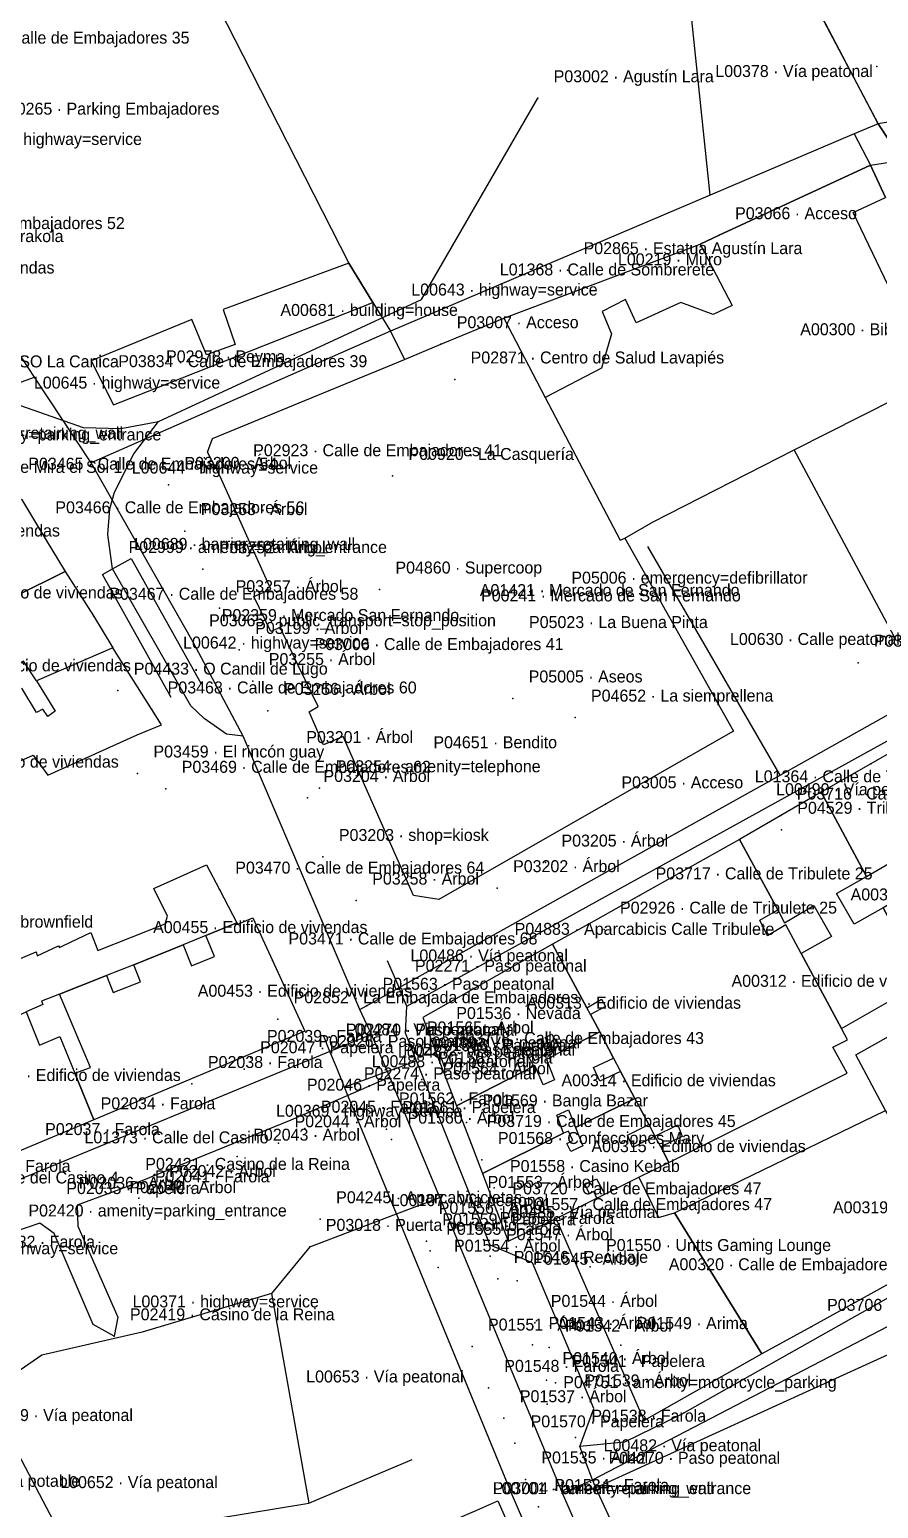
# Model space of a CAD drawing. Header units: metres. Extents: x 436207 to 441321, y 4465685 to 4475088.
# Drawn here: x 440239.2 to 440345.6, y 4473131.6 to 4473317.1 of the extents above; entities that cross this region are included whole.
import ezdxf

# ---------------------------------------------------------------- set-up
doc = ezdxf.new("R2010")
doc.units = ezdxf.units.M
for name, color, linetype, true_color in [('G_A_EDI', 7, 'CONTINUOUS', 0xa4a4a4), ('G_A_EQU', 7, 'CONTINUOUS', 0x8e5aa4), ('G_A_UMB', 7, 'CONTINUOUS', 0x9e6a39), ('G_A_VIA', 7, 'CONTINUOUS', 0x555555), ('G_L_BAR', 7, 'CONTINUOUS', 0x333333), ('G_L_INF', 7, 'CONTINUOUS', 0x777777), ('G_L_VIA', 7, 'CONTINUOUS', 0x555555), ('G_P_ACC', 7, 'CONTINUOUS', 0xe68241), ('G_P_BAR', 7, 'CONTINUOUS', 0x333333), ('G_P_COM', 7, 'CONTINUOUS', 0xce3b37), ('G_P_EQU', 7, 'CONTINUOUS', 0x8e5aa4), ('G_P_INF', 7, 'CONTINUOUS', 0x777777), ('G_P_MOB', 7, 'CONTINUOUS', 0x268c9e), ('G_P_PAT', 7, 'CONTINUOUS', 0xa63603), ('G_P_TRA', 7, 'CONTINUOUS', 0x376b91), ('G_P_UMB', 7, 'CONTINUOUS', 0x9e6a39), ('G_P_VER', 7, 'CONTINUOUS', 0x4d745d), ('T_A_EDI', 7, 'CONTINUOUS', 0xa4a4a4), ('T_A_EQU', 7, 'CONTINUOUS', 0x8e5aa4), ('T_A_UMB', 7, 'CONTINUOUS', 0x9e6a39), ('T_A_VER', 7, 'CONTINUOUS', 0x4d745d), ('T_L_BAR', 7, 'CONTINUOUS', 0x333333), ('T_L_INF', 7, 'CONTINUOUS', 0x777777), ('T_L_VIA', 7, 'CONTINUOUS', 0x555555), ('T_P_ACC', 7, 'CONTINUOUS', 0xe68241), ('T_P_BAR', 7, 'CONTINUOUS', 0x333333), ('T_P_COM', 7, 'CONTINUOUS', 0xce3b37), ('T_P_EQU', 7, 'CONTINUOUS', 0x8e5aa4), ('T_P_INF', 7, 'CONTINUOUS', 0x777777), ('T_P_MOB', 7, 'CONTINUOUS', 0x268c9e), ('T_P_PAT', 7, 'CONTINUOUS', 0xa63603), ('T_P_TRA', 7, 'CONTINUOUS', 0x376b91), ('T_P_UMB', 7, 'CONTINUOUS', 0x9e6a39), ('T_P_VER', 7, 'CONTINUOUS', 0x4d745d)]:
    doc.layers.add(name, color=color, linetype=linetype, true_color=true_color)

msp = doc.modelspace()

# ---------------------------------------------------------------- linework, layer by layer
at = {"layer": 'G_A_EDI'}
for points in [[(440246.86, 4473275.52), (440248.28, 4473272.72), (440249.67, 4473270), (440254.89, 4473272.06), (440282.19, 4473282.84), (440279.19, 4473287.74), (440263.43, 4473281.96), (440264.95, 4473277.57), (440261.32, 4473276.25), (440259.5, 4473280.7)], [(440357.11, 4473274.64), (440368.98, 4473252.15), (440347.86, 4473240.38), (440335.03, 4473264.37), (440352, 4473272.9), (440352.37, 4473272.42)], [(440206.04, 4473230.47), (440202.32, 4473238.64), (440202.87, 4473238.91), (440205.55, 4473240.68), (440209.12, 4473242.53), (440213.19, 4473244.89), (440222.61, 4473249.83), (440228.8, 4473253.14), (440238.15, 4473258.15), (440240.39, 4473254.39), (440243.64, 4473249.1)], [(440204.5, 4473229.75), (440206.04, 4473230.47), (440243.64, 4473249.1), (440247.16, 4473243.55), (440249.6, 4473239.54), (440240.04, 4473235.37), (440238.39, 4473237.85), (440235.24, 4473236.17), (440236.59, 4473233.78), (440234.67, 4473232.91), (440233.4, 4473235.41), (440217.66, 4473227.85), (440218.94, 4473225.88), (440217.62, 4473225.29), (440209.03, 4473221.44)], [(440348.56, 4473227.22), (440344.64, 4473224.98), (440338.42, 4473221.42), (440344.09, 4473210.86), (440347.7, 4473212.93), (440349.93, 4473209.08), (440346.19, 4473206.92), (440351.21, 4473197.64), (440361.34, 4473203.4), (440356.24, 4473212.85), (440352.65, 4473210.83), (440350.61, 4473214.46), (440354.31, 4473216.52)], [(440338.42, 4473221.42), (440333.35, 4473218.5), (440328.15, 4473215.5), (440332.98, 4473206.66), (440333.82, 4473205.05), (440337.47, 4473207.19), (440339.7, 4473203.32), (440335.9, 4473201.17), (440340.97, 4473191.77), (440351.21, 4473197.64), (440346.19, 4473206.92), (440342.53, 4473204.86), (440340.33, 4473208.72), (440344.09, 4473210.86)], [(440328.15, 4473215.5), (440315.65, 4473208.48), (440310.35, 4473205.5), (440304.74, 4473202.36), (440309.04, 4473194.36), (440310.85, 4473195.46), (440311.37, 4473194.55), (440309.48, 4473193.53), (440310.65, 4473191.35), (440312.39, 4473188.05), (440313.27, 4473186.4), (440315.05, 4473183.02), (440316.79, 4473179.74), (440317.56, 4473178.29), (440320.44, 4473179.7), (440320.99, 4473178.26), (440318.29, 4473176.96), (440319.32, 4473174.96), (440341.69, 4473186.19), (440339.89, 4473189.45), (440341.73, 4473190.36), (440340.97, 4473191.77), (440335.9, 4473201.17), (440333.96, 4473204.8), (440331.68, 4473203.42), (440330.74, 4473205.37), (440332.98, 4473206.66)], [(440244.84, 4473186.18), (440246.78, 4473186.89), (440242.92, 4473196.11), (440248.8, 4473198.41), (440249.64, 4473196.3), (440253.05, 4473197.63), (440252.22, 4473199.75), (440258.4, 4473202.28), (440259.48, 4473199.63), (440262.35, 4473200.8), (440261.27, 4473203.44), (440265.16, 4473205.03), (440265.27, 4473204.86), (440267.17, 4473205.67), (440269.62, 4473200.32), (440273.68, 4473191.44), (440247.21, 4473180.34)], [(440304.74, 4473202.36), (440288.47, 4473193.17), (440290.49, 4473187.84), (440292.7, 4473182.07), (440302.4, 4473187.08), (440301.23, 4473189.21), (440301.61, 4473189.41), (440302.5, 4473187.79), (440304.7, 4473189.02), (440303.81, 4473190.65), (440304.62, 4473191.08), (440305.86, 4473188.88), (440310.65, 4473191.35), (440309.48, 4473193.53), (440309.04, 4473194.36)], [(440216.04, 4473174.47), (440219.23, 4473175.75), (440218.19, 4473178.44), (440214.94, 4473177.08), (440210.15, 4473188.82), (440228.12, 4473196.4), (440230.21, 4473191.33), (440230.61, 4473190.28), (440230.22, 4473189.99), (440231.98, 4473186.07), (440234.13, 4473187.05), (440232.58, 4473191.08), (440238.75, 4473193.88), (440240.42, 4473189.71), (440242.96, 4473190.78), (440244.84, 4473186.18), (440247.21, 4473180.34), (440223.36, 4473170.35), (440218.52, 4473168.33)], [(440365.84, 4473170.37), (440363.23, 4473168.89), (440355.57, 4473164.56), (440349.86, 4473175.25), (440353.55, 4473177.27), (440351.43, 4473181.17), (440347.76, 4473179.14), (440346.48, 4473181.5), (440342.74, 4473188.49), (440353.02, 4473194.25), (440358.03, 4473184.92), (440354.22, 4473182.74), (440356.39, 4473178.87), (440360.14, 4473180.97)], [(440292.7, 4473182.07), (440294.47, 4473177.43), (440295.93, 4473173.6), (440306.12, 4473178.65), (440305.26, 4473180.92), (440306.72, 4473181.58), (440307.6, 4473179.35), (440315.05, 4473183.02), (440313.27, 4473186.4), (440310.64, 4473185.2), (440309.87, 4473186.88), (440312.39, 4473188.05), (440310.65, 4473191.35), (440305.86, 4473188.88), (440303.96, 4473187.89), (440304.99, 4473185.36), (440303.56, 4473184.73), (440302.49, 4473187.13), (440302.4, 4473187.08)], [(440295.93, 4473173.6), (440297.7, 4473168.98), (440299.18, 4473165.12), (440305.19, 4473167.97), (440310.27, 4473170.49), (440309.91, 4473171.36), (440309.37, 4473171.1), (440308.78, 4473172.22), (440310.23, 4473172.95), (440311.29, 4473171.01), (440315.55, 4473173.13), (440319.32, 4473174.96), (440318.29, 4473176.96), (440317.56, 4473178.29), (440314.8, 4473176.85), (440314.12, 4473178.42), (440316.79, 4473179.74), (440315.05, 4473183.02), (440307.6, 4473179.35), (440308.51, 4473177.07), (440307.03, 4473176.36), (440306.53, 4473177.38), (440307.29, 4473177.74), (440306.72, 4473178.93), (440306.12, 4473178.65)], [(440355.57, 4473164.56), (440337.15, 4473154.38), (440330.98, 4473150.98), (440320.02, 4473168.66), (440346.48, 4473181.5), (440347.76, 4473179.14), (440349.86, 4473175.25)], [(440330.98, 4473150.98), (440316.23, 4473142.64), (440305.19, 4473167.97), (440310.27, 4473170.49), (440311.29, 4473171.01), (440315.55, 4473173.13), (440318.02, 4473168.08), (440320.02, 4473168.66)]]:
    msp.add_lwpolyline(points, close=True, dxfattribs=at)
for points in [[(440225.55, 4473219.83), (440239.6, 4473226.08), (440241.44, 4473223.56), (440252.64, 4473228.61), (440255.68, 4473229.87), (440254.47, 4473231.8), (440249.6, 4473239.54), (440240.04, 4473235.37), (440242.37, 4473231.58), (440241.45, 4473230.9), (440240.84, 4473231.82), (440240.04, 4473231.42), (440238.18, 4473234.48)], [(440228.12, 4473196.4), (440239.97, 4473201.4), (440240.13, 4473200.88), (440242.77, 4473202.13), (440242.9, 4473201.94), (440243.42, 4473202.2), (440246.82, 4473203.83), (440247.7, 4473201.56), (440256.16, 4473204.9), (440256.43, 4473205.87), (440254.72, 4473209.33), (440261.32, 4473212.31), (440262.95, 4473209.21), (440265.16, 4473205.03), (440261.27, 4473203.44), (440258.4, 4473202.28), (440252.22, 4473199.75), (440248.8, 4473198.41), (440242.92, 4473196.11), (440240.64, 4473195.21), (440240.81, 4473194.79), (440238.75, 4473193.88)]]:
    msp.add_lwpolyline(points, dxfattribs=at)
at = {"layer": 'G_A_EQU'}
msp.add_lwpolyline([(440298.61, 4473280.86), (440303.82, 4473270.93), (440313.21, 4473253.04), (440313.78, 4473253.29), (440327.4, 4473229.08), (440311.36, 4473219.9), (440290.49, 4473207.96), (440287.3, 4473208.45), (440278.47, 4473228.4), (440276.02, 4473227.36), (440274.23, 4473231.48), (440275.34, 4473232.17), (440272.89, 4473237.24), (440270.57, 4473242.06), (440269.42, 4473241.57), (440267.26, 4473245.96), (440269.41, 4473246.89), (440263.07, 4473261.01), (440261.48, 4473264.07), (440262.08, 4473265.79), (440286.17, 4473275.69), (440290.72, 4473277.6)], close=True, dxfattribs=at)
at = {"layer": 'G_A_UMB'}
msp.add_lwpolyline([(440357.11, 4473274.64), (440354.05, 4473280.97), (440349.76, 4473278.79), (440342.42, 4473294.12), (440346.48, 4473296.01), (440344.6, 4473300.06), (440325.62, 4473291.27), (440323.25, 4473290.12), (440327.25, 4473282.47), (440324.88, 4473281.34), (440320.82, 4473282.82), (440315.21, 4473280.28), (440313.89, 4473283.19), (440310.94, 4473281.68), (440312.11, 4473278.89), (440310.85, 4473274.57), (440303.82, 4473270.93), (440313.21, 4473253.04), (440313.78, 4473253.29), (440317.36, 4473255.32), (440335.03, 4473264.37), (440352, 4473272.9), (440352.37, 4473272.42)], close=True, dxfattribs=at)
at = {"layer": 'G_A_VIA'}
msp.add_lwpolyline([(440284.4, 4473279.24), (440286.17, 4473275.69), (440290.72, 4473277.6), (440298.61, 4473280.86), (440323.25, 4473290.12), (440325.62, 4473291.27), (440344.6, 4473300.06), (440348.57, 4473300.69), (440345.56, 4473305.25), (440319.4, 4473355.13), (440317.06, 4473353.92), (440293.19, 4473342.13), (440259.87, 4473325.68), (440265.91, 4473313.86), (440279.19, 4473287.74), (440282.19, 4473282.84)], close=True, dxfattribs=at)
msp.add_lwpolyline([(440348.77, 4473305.77), (440345.56, 4473305.25), (440342.53, 4473303.97), (440344.6, 4473300.06), (440346.48, 4473296.01)], dxfattribs=at)
at = {"layer": 'G_L_BAR'}
for points in [[(440298.61, 4473280.86), (440323.25, 4473290.12)], [(440256.89, 4473233.31), (440248.28, 4473248.7), (440249.57, 4473249.41), (440251.91, 4473250.72), (440260.69, 4473235)], [(440299.91, 4473113.47), (440292.54, 4473130.22), (440295.24, 4473131.39), (440297.89, 4473132.56), (440305.28, 4473115.78)]]:
    msp.add_lwpolyline(points, dxfattribs=at)
at = {"layer": 'G_L_INF'}
for points in [[(440280.58, 4473194.18), (440265.93, 4473228.45), (440259.67, 4473240.22), (440246.89, 4473262.7), (440239.79, 4473273.46), (440237.54, 4473276.86), (440222.69, 4473296.77), (440205.69, 4473319.59), (440194.74, 4473333.17), (440189.23, 4473339.96), (440162.85, 4473371.9), (440151.87, 4473386.44), (440138.05, 4473404.85), (440131.14, 4473413.93), (440122.66, 4473426.04), (440093.78, 4473465.69), (440088.8, 4473473.04), (440081.66, 4473484.53), (440075.77, 4473495.28), (440072.45, 4473502.49), (440061.4, 4473520.48), (440043.37, 4473547.41)], [(440280.7, 4473433.9), (440317.84, 4473359.05), (440319.4, 4473355.13), (440331.15, 4473332.52), (440345.56, 4473305.25), (440348.57, 4473300.69), (440361.34, 4473275.66), (440372.67, 4473252.96), (440375.52, 4473247.27)], [(440366.31, 4472993.37), (440362.98, 4473002.4), (440335.71, 4473065.14), (440313.61, 4473115.97), (440308.53, 4473127.66), (440305.99, 4473133.51), (440290.58, 4473170.6), (440284.32, 4473185.67), (440284.02, 4473186.39), (440282.03, 4473191.03), (440280.58, 4473194.18)], [(440282.03, 4473191.03), (440276.82, 4473188.89), (440273.37, 4473187.46), (440206.05, 4473159.72)]]:
    msp.add_lwpolyline(points, dxfattribs=at)
at = {"layer": 'G_L_VIA'}
for points in [[(440324.49, 4473296.29), (440321.8, 4473321.9)], [(440255.32, 4473267.92), (440288.28, 4473283.22), (440302.87, 4473308.44)], [(440345.56, 4473305.25), (440342.53, 4473303.97), (440324.49, 4473296.29), (440284.4, 4473279.24), (440256.59, 4473267), (440246.89, 4473262.7)], [(440198.65, 4473251.38), (440199.44, 4473255.03), (440222.78, 4473267.38), (440239.79, 4473273.46)], [(440221.28, 4473263.53), (440232.89, 4473269.96), (440235.16, 4473270.51), (440237.2, 4473270.2), (440245.88, 4473267.17), (440250.59, 4473267.02), (440255.32, 4473267.92)], [(440249.57, 4473249.41), (440248.99, 4473253.72), (440249.21, 4473256.94), (440249.81, 4473259.06), (440252.25, 4473263.83), (440255.32, 4473267.92)], [(440333.27, 4473223.55), (440316.68, 4473252.22)], [(440265.93, 4473228.45), (440263.84, 4473228.71), (440261.03, 4473230.66), (440259.36, 4473232.26), (440249.57, 4473249.41)], [(440280.58, 4473194.18), (440281.42, 4473194.64), (440285.48, 4473196.91), (440333.27, 4473223.55), (440371.94, 4473245.25), (440375.52, 4473247.27)], [(440286.48, 4473194.59), (440372.78, 4473242.24), (440375.23, 4473241.46)], [(440285.81, 4473196.11), (440285.48, 4473196.91), (440284.03, 4473200.28)], [(440308.13, 4473139.36), (440309.89, 4473144.13), (440302.22, 4473162.39), (440296.91, 4473164.63), (440287.69, 4473187.73), (440286.31, 4473191.19), (440286.48, 4473194.59), (440285.81, 4473196.11)], [(440277.62, 4473186.95), (440276.82, 4473188.89), (440275.99, 4473190.92)], [(440305.99, 4473133.51), (440309.75, 4473135.2), (440372.29, 4473167.72), (440402.12, 4473184.99), (440402.75, 4473185.83), (440404.92, 4473188.67)], [(440357.34, 4473000.06), (440308.1, 4473113.8), (440299.65, 4473133.3), (440285.18, 4473168.55), (440279.08, 4473183.4), (440278.66, 4473184.41), (440277.62, 4473186.95)], [(440285.23, 4473186.83), (440284.02, 4473186.39), (440281.46, 4473185.44)], [(440287.69, 4473187.73), (440285.23, 4473186.83)], [(440400.86, 4473188.47), (440320.94, 4473143.41), (440313.74, 4473139.93), (440308.13, 4473139.36)], [(440284.32, 4473185.67), (440279.08, 4473183.4), (440271.91, 4473180.29), (440251.67, 4473172.06)], [(440281.46, 4473185.44), (440278.66, 4473184.41)], [(440405.92, 4473181.4), (440398.53, 4473176.12), (440375.57, 4473164.16), (440368.87, 4473160.92), (440310.14, 4473134.18)], [(440251.67, 4473172.06), (440245.11, 4473169.65), (440245.21, 4473166.98), (440250.23, 4473155.59), (440249.75, 4473153.19), (440247.13, 4473154.67), (440242.23, 4473166.06), (440240.46, 4473167.37), (440237.01, 4473166.21)], [(440274.3, 4473164.41), (440285.18, 4473168.55), (440290.58, 4473170.6)], [(440274.3, 4473164.41), (440269.49, 4473158.55), (440253.28, 4473153.72), (440240.69, 4473150.82), (440233.7, 4473146.03), (440230.64, 4473141.49), (440228.07, 4473132.27), (440225.46, 4473126.44), (440220.96, 4473123.22), (440206.24, 4473118.95), (440192.53, 4473115.24), (440190.27, 4473115.2)], [(440269.49, 4473158.55), (440274.18, 4473132.25)], [(440179.88, 4473148.99), (440190.27, 4473115.2), (440181.94, 4473111.29), (440175.7, 4473108.36), (440160.08, 4473102.61), (440132.48, 4473106.35), (440112.83, 4473100.62), (440091.61, 4473094.44), (440105.49, 4473076.7), (440124.43, 4473069.89), (440148.05, 4473051.38), (440163.7, 4473080.09), (440172.78, 4473082.98), (440195.72, 4473085.49), (440207.1, 4473091.51), (440215.78, 4473096.1), (440220.3, 4473097.41), (440240.05, 4473110.04), (440248.31, 4473118.28), (440254.26, 4473124.22), (440262.77, 4473130.38), (440274.18, 4473132.25), (440287.11, 4473137.72)], [(440233.7, 4473146.03), (440248.31, 4473118.28)], [(440310.14, 4473134.18), (440309.75, 4473135.2), (440308.13, 4473139.36)], [(440369.73, 4473005.35), (440310.14, 4473134.18)]]:
    msp.add_lwpolyline(points, dxfattribs=at)
at = {"layer": 'G_P_ACC'}
for p in [(440285.48, 4473196.91), (440281.42, 4473194.64), (440276.82, 4473188.89), (440266.92, 4473188.1), (440273.37, 4473187.46), (440284.02, 4473186.39), (440288.34, 4473185.39), (440259.52, 4473184.83), (440279.08, 4473183.4), (440246.07, 4473179.65), (440283.48, 4473180.26), (440273.68, 4473179.23), (440252.87, 4473170.49), (440296.09, 4473165.28), (440289.4, 4473163.91), (440296.68, 4473146.73), (440307.6, 4473140.48), (440309.75, 4473135.2), (440302.96, 4473131.78)]:
    msp.add_point(p, dxfattribs=at)
at = {"layer": 'G_P_BAR'}
msp.add_point((440274.3, 4473164.41), dxfattribs=at)
at = {"layer": 'G_P_COM'}
for p in [(440284.67, 4473261.08), (440283.03, 4473246.84), (440299.78, 4473240), (440307.55, 4473230.78), (440287.79, 4473224.93), (440275.94, 4473213.3), (440293.95, 4473180.01), (440295.88, 4473175.3), (440299.03, 4473167.01)]:
    msp.add_point(p, dxfattribs=at)
at = {"layer": 'G_P_EQU'}
for p in [(440302.87, 4473308.44), (440254.27, 4473273.32), (440265.19, 4473261.55), (440249.57, 4473249.41), (440293.77, 4473243.34), (440250.23, 4473234.16), (440252.69, 4473223.77), (440275.53, 4473221.92), (440333.42, 4473216.71), (440311.19, 4473204.19), (440270.27, 4473192.96), (440251.67, 4473172.06), (440249.75, 4473153.19), (440304.07, 4473144.69)]:
    msp.add_point(p, dxfattribs=at)
at = {"layer": 'G_P_INF'}
msp.add_point((440305.09, 4473245.57), dxfattribs=at)
at = {"layer": 'G_P_MOB'}
for p in [(440299.74, 4473233.18), (440297.98, 4473201.53), (440287.74, 4473186.95), (440266.07, 4473186.68), (440271.93, 4473181.99), (440283.89, 4473179.18), (440241.76, 4473169.02), (440275.6, 4473167.87), (440288.91, 4473165.1), (440297.87, 4473160.39), (440305.1, 4473147.34), (440299.98, 4473139.77)]:
    msp.add_point(p, dxfattribs=at)
at = {"layer": 'G_P_PAT'}
msp.add_point((440306.62, 4473286.89), dxfattribs=at)
at = {"layer": 'G_P_TRA'}
for p in [(440261.25, 4473240.88), (440259.67, 4473240.22)]:
    msp.add_point(p, dxfattribs=at)
at = {"layer": 'G_P_UMB'}
for p in [(440345.37, 4473312.4), (440325.62, 4473291.27), (440290.72, 4473277.6), (440248.28, 4473272.72), (440292.46, 4473273.18), (440240.39, 4473254.39), (440247.16, 4473243.55), (440272.89, 4473237.24), (440343.03, 4473237.66), (440254.47, 4473231.8), (440344.64, 4473224.98), (440256.24, 4473221.85), (440311.36, 4473219.9), (440333.35, 4473218.5), (440262.95, 4473209.21), (440315.65, 4473208.48), (440269.62, 4473200.32), (440290.66, 4473190.97), (440290.49, 4473187.84), (440294.47, 4473177.43), (440297.39, 4473171.79), (440297.7, 4473168.98), (440309.44, 4473161.88), (440337.15, 4473154.38), (440313.28, 4473152.09)]:
    msp.add_point(p, dxfattribs=at)
at = {"layer": 'G_P_VER'}
for p in [(440256.57, 4473259.96), (440258.62, 4473254.17), (440260.89, 4473249.37), (440262.99, 4473244.5), (440265.45, 4473239.26), (440267.15, 4473235.36), (440269.05, 4473231.62), (440271.85, 4473225.58), (440274.01, 4473220.7), (440303.85, 4473212.6), (440297.78, 4473209.39), (440280.12, 4473207.83), (440286.97, 4473189.17), (440288.95, 4473184.04), (440284.55, 4473177.85), (440265.2, 4473175.72), (440270.38, 4473177.4), (440254.65, 4473171.16), (440243.33, 4473169.68), (440249.66, 4473169.14), (440294.59, 4473169.8), (440288.46, 4473166.54), (440296.9, 4473163.23), (440290.38, 4473161.81), (440300.3, 4473160.16), (440302.51, 4473154.88), (440294.64, 4473151.91), (440302.23, 4473152.12), (440304.3, 4473151.78), (440303.98, 4473147.7), (440306.73, 4473144.9), (440298.63, 4473142.92), (440301.33, 4473135.24)]:
    msp.add_point(p, dxfattribs=at)

# ---------------------------------------------------------------- texts
at = {"layer": 'T_A_EDI'}
for s, p in [('A00409 · Edificio de viviendas', (440215.41, 4473286.46)), ('A00681 · building=house', (440270.61, 4473281.14)), ('A00979 · Edificio de viviendas', (440216.09, 4473253.48)), ('A00978 · Edificio de viviendas', (440223.95, 4473245.71)), ('A00977 · Edificio de viviendas', (440224.99, 4473236.57)), ('A00559 · Edificio de viviendas', (440223.47, 4473224.5)), ('A00305 · Edificio de viviendas', (440342.1, 4473207.85)), ('A00455 · Edificio de viviendas', (440254.65, 4473203.75)), ('A00312 · Edificio de viviendas', (440327.17, 4473197.01)), ('A00453 · Edificio de viviendas', (440260.25, 4473195.77)), ('A00313 · Edificio de viviendas', (440301.49, 4473194.26)), ('A00454 · Edificio de viviendas', (440231.24, 4473185.2)), ('A00314 · Edificio de viviendas', (440305.85, 4473184.54)), ('A00315 · Edificio de viviendas', (440309.61, 4473176.28)), ('A00319 · Edificio de viviendas', (440339.89, 4473168.61)), ('A00320 · Calle de Embajadores 49', (440319.31, 4473161.47))]:
    msp.add_text(s, height=1.5, dxfattribs=at).set_placement(p)
at = {"layer": 'T_A_EQU'}
msp.add_text('A01421 · Mercado de San Fernando', height=1.5, dxfattribs=at).set_placement((440295.61, 4473246.01))
at = {"layer": 'T_A_UMB'}
msp.add_text('A00300 · Biblioteca Escuelas Pías', height=1.5, dxfattribs=at).set_placement((440335.79, 4473278.72))
at = {"layer": 'T_A_VER'}
msp.add_text('A00683 · landuse=brownfield', height=1.5, dxfattribs=at).set_placement((440221.1, 4473204.43))
at = {"layer": 'T_L_BAR'}
for s, p in [('L00219 · Muro', (440312.93, 4473287.49)), ('L00690 · barrier=retaining_wall', (440223.17, 4473265.72)), ('L00689 · barrier=retaining_wall', (440252.26, 4473251.8)), ('L00701 · barrier=retaining_wall', (440297.24, 4473133.39))]:
    msp.add_text(s, height=1.5, dxfattribs=at).set_placement(p)
at = {"layer": 'T_L_INF'}
msp.add_text('L01373 · Calle del Casino', height=1.5, dxfattribs=at).set_placement((440246.04, 4473177.38))
at = {"layer": 'T_L_VIA'}
for s, p in [('L00378 · Vía peatonal', (440325.14, 4473311.1)), ('L00119 · highway=service', (440229.89, 4473302.58)), ('L01368 · Calle de Sombrerete', (440298.12, 4473286.22)), ('L00643 · highway=service', (440287.02, 4473283.7)), ('L00645 · highway=service', (440239.7, 4473272.03)), ('L00644 · highway=service', (440251.97, 4473261.37)), ('L00642 · highway=service', (440258.41, 4473239.43)), ('L00630 · Calle peatonal', (440326.98, 4473239.88)), ('L01364 · Calle de Tribulete', (440330.09, 4473222.66)), ('L00490 · Vía peatonal', (440332.76, 4473221.04)), ('L00486 · Vía peatonal', (440286.92, 4473200.2)), ('L00484 · Vía peatonal', (440278.8, 4473190.93)), ('L00489 · Vía peatonal', (440288.46, 4473189.28)), ('L00487 · Vía peatonal', (440285.35, 4473188.14)), ('L00488 · Vía peatonal', (440282.06, 4473186.93)), ('L00369 · highway=service', (440270.06, 4473180.72)), ('L00107 · Vía peatonal', (440284.44, 4473169.51)), ('L00485 · Vía peatonal', (440298.35, 4473168.03)), ('L00370 · highway=service', (440226.91, 4473163.47)), ('L00371 · highway=service', (440252.07, 4473156.81)), ('L00653 · Vía peatonal', (440273.84, 4473147.4)), ('L00649 · Vía peatonal', (440232.38, 4473142.56)), ('L00482 · Vía peatonal', (440311.14, 4473138.77)), ('L00652 · Vía peatonal', (440243, 4473134.15))]:
    msp.add_text(s, height=1.5, dxfattribs=at).set_placement(p)
at = {"layer": 'T_P_ACC'}
for s, p in [('P02271 · Paso peatonal', (440287.48, 4473198.91)), ('P01563 · Paso peatonal', (440283.42, 4473196.64)), ('P02270 · Paso peatonal', (440278.82, 4473190.89)), ('P02039 · Farola', (440268.92, 4473190.1)), ('P02026 · Paso peatonal', (440275.37, 4473189.46)), ('P02272 · Paso peatonal', (440286.02, 4473188.39)), ('P01567 · Farola', (440290.34, 4473187.39)), ('P02038 · Farola', (440261.52, 4473186.83)), ('P02274 · Paso peatonal', (440281.08, 4473185.4)), ('P02034 · Farola', (440248.07, 4473181.65)), ('P01562 · Farola', (440285.48, 4473182.26)), ('P02045 · Farola', (440275.68, 4473181.23)), ('P02037 · Farola', (440241.11, 4473178.42)), ('P02033 · Farola', (440229.91, 4473173.81)), ('P02041 · Farola', (440254.87, 4473172.49)), ('P01552 · Farola', (440298.09, 4473167.28)), ('P01555 · Farola', (440291.4, 4473165.91)), ('P02032 · Farola', (440232.98, 4473164.3)), ('P01548 · Farola', (440298.68, 4473148.73)), ('P01538 · Farola', (440309.6, 4473142.48)), ('P04270 · Paso peatonal', (440311.75, 4473137.2)), ('P01534 · Farola', (440304.96, 4473133.78))]:
    msp.add_text(s, height=1.5, dxfattribs=at).set_placement(p)
at = {"layer": 'T_P_BAR'}
msp.add_text('P03018 · Puerta de recinto', height=1.5, dxfattribs=at).set_placement((440276.3, 4473166.41))
at = {"layer": 'T_P_COM'}
for s, p in [('P04855 · Eskalera Karakola', (440218.44, 4473290.4)), ('P00920 · La Casquería', (440286.67, 4473263.08)), ('P04860 · Supercoop', (440285.03, 4473248.84)), ('P05023 · La Buena Pinta', (440301.78, 4473242)), ('P04652 · La siemprellena', (440309.55, 4473232.78)), ('P04651 · Bendito', (440289.79, 4473226.93)), ('P03203 · shop=kiosk', (440277.94, 4473215.3)), ('P01569 · Bangla Bazar', (440295.95, 4473182.01)), ('P01568 · Confecciones Mary', (440297.88, 4473177.3)), ('P01557 · Calle de Embajadores 47', (440301.03, 4473169.01))]:
    msp.add_text(s, height=1.5, dxfattribs=at).set_placement(p)
at = {"layer": 'T_P_EQU'}
for s, p in [('P03002 · Agustín Lara', (440304.87, 4473310.44)), ('P00265 · Parking Embajadores', (440235.09, 4473306.38)), ('P05008 · CSO La Canica', (440227.72, 4473274.69)), ('P02978 · Peyma', (440256.27, 4473275.32)), ('P02829 · amenity=parking_entrance', (440223.28, 4473265.53)), ('P02923 · Calle de Embajadores 41', (440267.19, 4473263.55)), ('P02999 · amenity=parking_entrance', (440251.57, 4473251.41)), ('P00241 · Mercado de San Fernando', (440295.77, 4473245.34)), ('P04433 · O Candil de Lugo', (440252.23, 4473236.16)), ('P03459 · El rincón guay', (440254.69, 4473225.77)), ('P03254 · amenity=telephone', (440277.53, 4473223.92)), ('P04529 · Tribuetxe', (440335.42, 4473218.71)), ('P02926 · Calle de Tribulete 25', (440313.19, 4473206.19)), ('P02852 · La Embajada de Embajadores', (440272.27, 4473194.96)), ('P02421 · Casino de la Reina', (440253.67, 4473174.06)), ('P02420 · amenity=parking_entrance', (440239.01, 4473168.21)), ('P02419 · Casino de la Reina', (440251.75, 4473155.19)), ('P04751 · amenity=motorcycle_parking', (440306.07, 4473146.69)), ('P03004 · amenity=parking_entrance', (440297.24, 4473133.39))]:
    msp.add_text(s, height=1.5, dxfattribs=at).set_placement(p)
at = {"layer": 'T_P_INF'}
msp.add_text('P05006 · emergency=defibrillator', height=1.5, dxfattribs=at).set_placement((440307.09, 4473247.57))
at = {"layer": 'T_P_MOB'}
for s, p in [('P05005 · Aseos', (440301.74, 4473235.18)), ('P04883 · Aparcabicis Calle Tribulete', (440299.98, 4473203.53)), ('P01566 · Papelera', (440289.74, 4473188.95)), ('P02047 · Papelera', (440268.07, 4473188.68)), ('P02046 · Papelera', (440273.93, 4473183.99)), ('P01561 · Papelera', (440285.89, 4473181.18)), ('P02035 · Papelera', (440243.76, 4473171.02)), ('P04245 · Aparcabicicletas', (440277.6, 4473169.87)), ('P01559 · Papelera', (440290.91, 4473167.1)), ('P01546 · Reciclaje', (440299.87, 4473162.39)), ('P01541 · Papelera', (440307.1, 4473149.34)), ('P01570 · Papelera', (440301.98, 4473141.77)), ('P04324 · Fuente de agua potable', (440215.61, 4473134.31))]:
    msp.add_text(s, height=1.5, dxfattribs=at).set_placement(p)
at = {"layer": 'T_P_PAT'}
msp.add_text('P02865 · Estatua Agustín Lara', height=1.5, dxfattribs=at).set_placement((440308.62, 4473288.89))
at = {"layer": 'T_P_TRA'}
for s, p in [('P02359 · Mercado San Fernando', (440263.25, 4473242.88)), ('P03065 · public_transport=stop_position', (440261.67, 4473242.22))]:
    msp.add_text(s, height=1.5, dxfattribs=at).set_placement(p)
at = {"layer": 'T_P_UMB'}
for s, p in [('P03833 · Calle de Embajadores 35', (440227.99, 4473315.29)), ('P03066 · Acceso', (440327.62, 4473293.27)), ('P03838 · Calle de Embajadores 52', (440219.87, 4473292.03)), ('P03007 · Acceso', (440292.72, 4473279.6)), ('P03834 · Calle de Embajadores 39', (440250.28, 4473274.72)), ('P02871 · Centro de Salud Lavapiés', (440294.46, 4473275.18)), ('P04094 · Calle de Mira el Sol 1', (440223.04, 4473261.46)), ('P03465 · Calle de Embajadores 54', (440239, 4473261.86)), ('P03466 · Calle de Embajadores 56', (440242.39, 4473256.39)), ('P03467 · Calle de Embajadores 58', (440249.16, 4473245.55)), ('P03006 · Calle de Embajadores 41', (440274.89, 4473239.24)), ('P03713 · Calle de Tribulete 18', (440345.03, 4473239.66)), ('P03468 · Calle de Embajadores 60', (440256.47, 4473233.8)), ('P03469 · Calle de Embajadores 62', (440258.24, 4473223.85)), ('P03005 · Acceso', (440313.36, 4473221.9)), ('P03716 · Calle de Tribulete 23', (440335.35, 4473220.5)), ('P03470 · Calle de Embajadores 64', (440264.95, 4473211.21)), ('P03717 · Calle de Tribulete 25', (440317.65, 4473210.48)), ('P03471 · Calle de Embajadores 68', (440271.62, 4473202.32)), ('P01536 · Nevada', (440292.66, 4473192.97)), ('P03718 · Calle de Embajadores 43', (440292.49, 4473189.84)), ('P03719 · Calle de Embajadores 45', (440296.47, 4473179.43)), ('P02589 · Calle del Casino 4', (440225.36, 4473172.35)), ('P01558 · Casino Kebab', (440299.39, 4473173.79)), ('P03720 · Calle de Embajadores 47', (440299.7, 4473170.98)), ('P01550 · Untts Gaming Lounge', (440311.44, 4473163.88)), ('P03706 · Calle de las Provisiones 26', (440339.15, 4473156.38)), ('P01549 · Arima', (440315.28, 4473154.09))]:
    msp.add_text(s, height=1.5, dxfattribs=at).set_placement(p)
at = {"layer": 'T_P_VER'}
for s, p in [('P03200 · Árbol', (440258.57, 4473261.96)), ('P03253 · Árbol', (440260.62, 4473256.17)), ('P03252 · Árbol', (440262.89, 4473251.37)), ('P03257 · Árbol', (440264.99, 4473246.5)), ('P03199 · Árbol', (440267.45, 4473241.26)), ('P03255 · Árbol', (440269.15, 4473237.36)), ('P03256 · Árbol', (440271.05, 4473233.62)), ('P03201 · Árbol', (440273.85, 4473227.58)), ('P03204 · Árbol', (440276.01, 4473222.7)), ('P03205 · Árbol', (440305.85, 4473214.6)), ('P03202 · Árbol', (440299.78, 4473211.39)), ('P03258 · Árbol', (440282.12, 4473209.83)), ('P01565 · Árbol', (440288.97, 4473191.17)), ('P01564 · Árbol', (440290.95, 4473186.04)), ('P02044 · Árbol', (440272.38, 4473179.4)), ('P01560 · Árbol', (440286.55, 4473179.85)), ('P02043 · Árbol', (440267.2, 4473177.72)), ('P02042 · Árbol', (440256.65, 4473173.16)), ('P02036 · Árbol', (440245.33, 4473171.68)), ('P02040 · Árbol', (440251.66, 4473171.14)), ('P01553 · Árbol', (440296.59, 4473171.8)), ('P01556 · Árbol', (440290.46, 4473168.54)), ('P01547 · Árbol', (440298.9, 4473165.23)), ('P01554 · Árbol', (440292.38, 4473163.81)), ('P01545 · Árbol', (440302.3, 4473162.16)), ('P01544 · Árbol', (440304.51, 4473156.88)), ('P01551 · Árbol', (440296.64, 4473153.91)), ('P01543 · Árbol', (440304.23, 4473154.12)), ('P01542 · Árbol', (440306.3, 4473153.78)), ('P01540 · Árbol', (440305.98, 4473149.7)), ('P01539 · Árbol', (440308.73, 4473146.9)), ('P01537 · Árbol', (440300.63, 4473144.92)), ('P01535 · Árbol', (440303.33, 4473137.24))]:
    msp.add_text(s, height=1.5, dxfattribs=at).set_placement(p)

doc.saveas('drawing.dxf')
